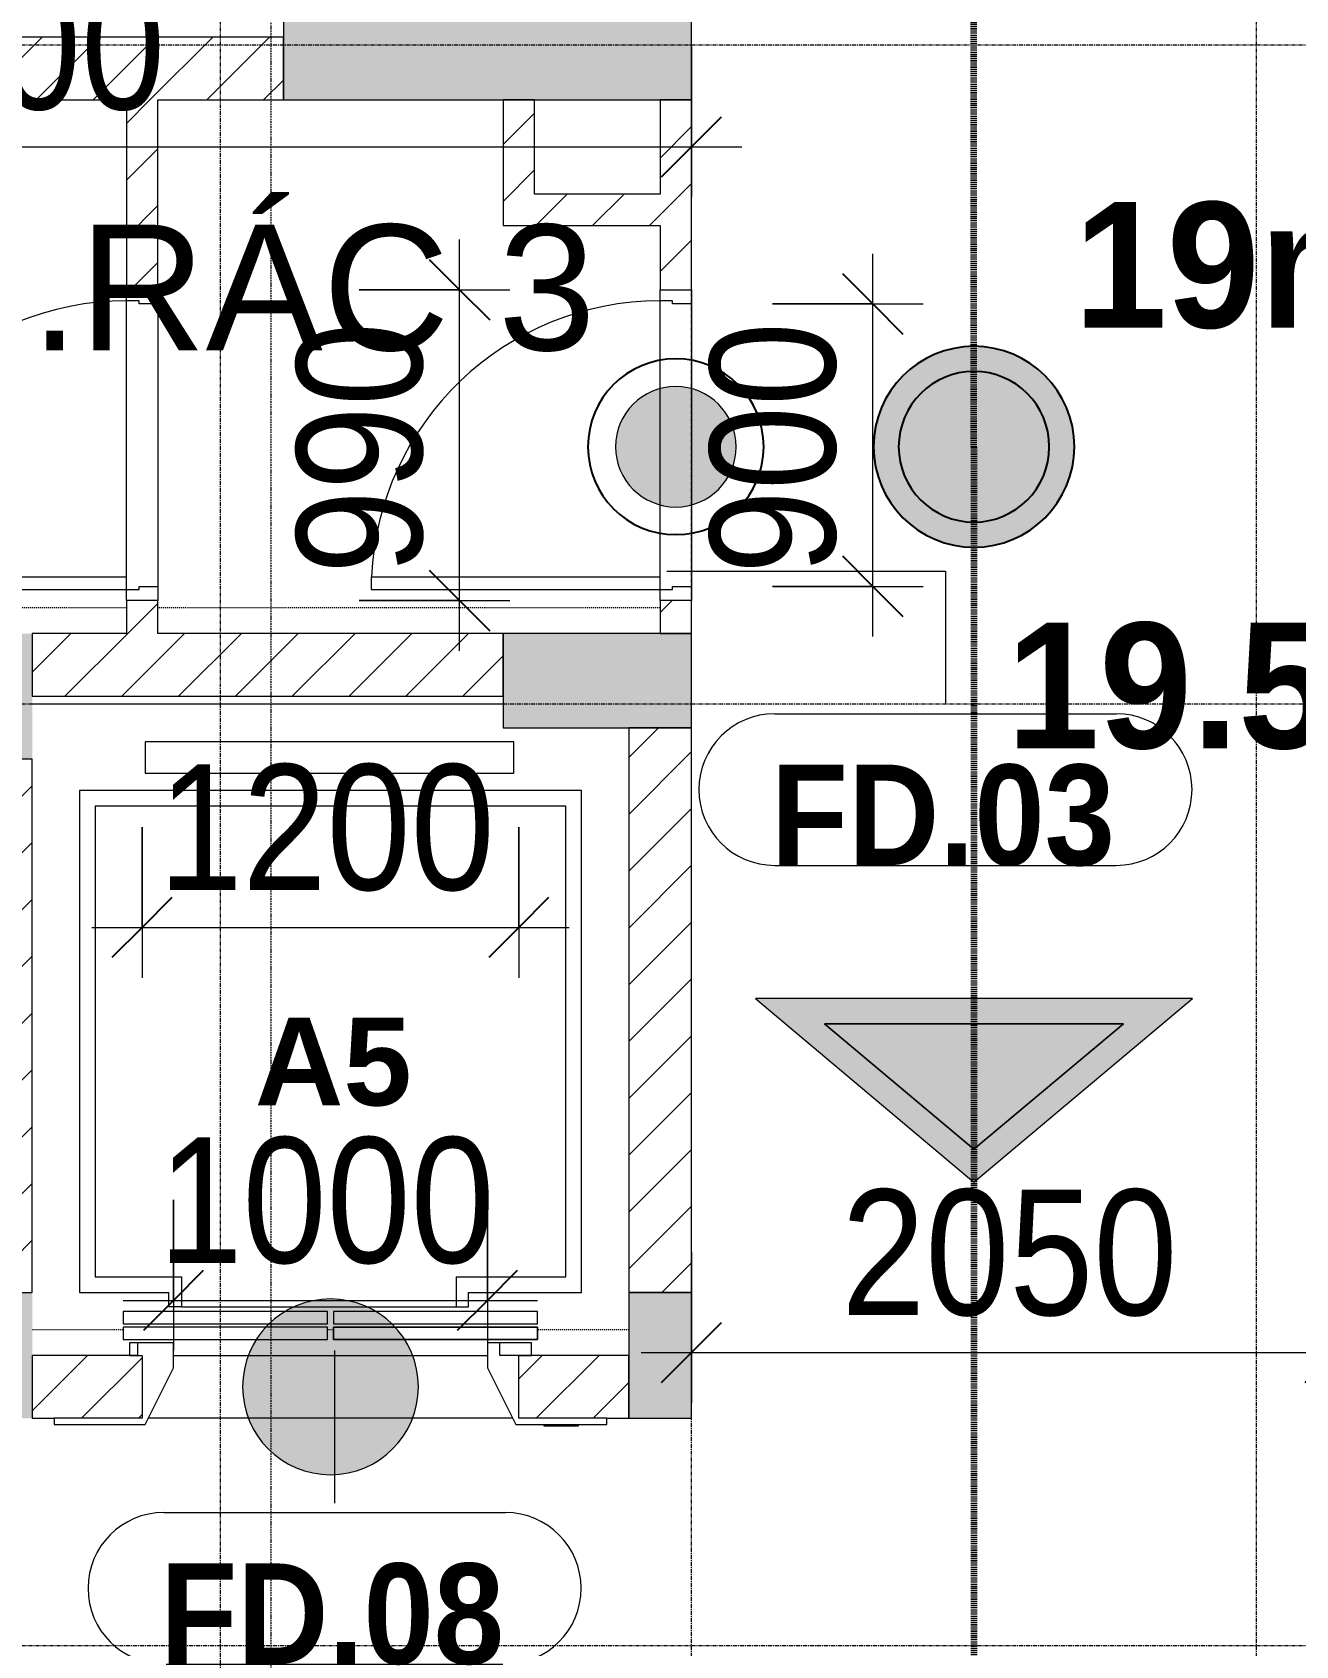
# Model space of a CAD drawing. Header units: millimetres. Extents: x 1591 to 240306, y -15958 to 82755.
# Drawn here: x 125354 to 129379, y 48437 to 53577 of the extents above; entities that cross this region are included whole.
import ezdxf

# ---------------------------------------------------------------- set-up
doc = ezdxf.new("R2010")
doc.units = ezdxf.units.MM
for name, pattern in [('1 NÉT CALL OUT', [6, 3, -3]), ('Dash 1_8_', [6.35, 3.175, -3.175]), ('Dash Dot 3_16_', [7.9375, 4.7625, -1.5875, 0, -1.5875]), ('Grid Line', [22.225, 12.7, -3.175, 3.175, -3.175])]:
    doc.linetypes.add(name, pattern=pattern)
for name, color, linetype, lineweight in [('0-1', 7, 'Continuous', 5), ('A-ANNO-DIMS', 211, 'Continuous', 9), ('A-ANNO-DIMS-160', 211, 'Continuous', 9), ('A-ANNO-NOTE', 131, 'Continuous', 9), ('A-ANNO-NOTE-1', 131, 'Continuous', 25), ('A-AREA', 32, 'Dash 1_8_', 9), ('A-AREA-IDEN', 2, 'Continuous', 9), ('A-DETL-1', 90, '1 NÉT CALL OUT', 100), ('A-DETL-GENF-2', 1, 'Continuous', 9), ('A-DOOR-3', 1, 'Continuous', 9), ('A-DOOR-FRAM-1', 1, 'Continuous', 9), ('A-DOOR-IDEN', 31, 'Continuous', 9), ('A-FLOR', 192, 'Continuous', 9), ('A-WALL', 113, 'Continuous', 9), ('A-WALL-3', 113, 'Continuous', 18), ('A-WALL-PATT-2', 111, 'Continuous', 9), ('G-ANNO-SYMB-1', 111, 'Dash Dot 3_16_', 18), ('G-ANNO-TEXT-1', 7, 'Continuous', 9), ('G-ANNO-TEXT-2', 142, 'Continuous', 9), ('S-COLS-1', 52, 'Continuous', 5), ('S-COLS-2', 7, 'Continuous', 18), ('S-GRID-1', 1, 'Grid Line', 9)]:
    doc.layers.add(name, color=color, linetype=linetype, lineweight=lineweight)
doc.styles.add('Arial_6', font='arial_0.ttf', dxfattribs={"height": 400})
doc.styles.add('Arial_7', font='arial_0.ttf', dxfattribs={"width": 0.95, "height": 400})
doc.styles.add('Arial_9', font='arial_0.ttf', dxfattribs={"height": 280})
doc.styles.add('Arial_B_3', font='arialbd_0.ttf', dxfattribs={"width": 0.9, "height": 320})
doc.styles.add('UTM Avo', font='UTM Avo.ttf', dxfattribs={"width": 0.9, "height": 400})
doc.dimstyles.new('1_Dim_chi_tiet_2_5', dxfattribs={"dimscale": 304.8, "dimtxt": 399.720379, "dimasz": 0.629921, "dimexe": 0.524934, "dimexo": 0.0625, "dimgap": 0.052493, "dimtad": 1, "dimdec": 0, "dimrnd": 5, "dimzin": 0, "dimdsep": 46, "dimtxsty": 'UTM Avo', "dimblk1": 'OBLIQUE', "dimblk2": 'OBLIQUE', "dimsah": 1, "dimcen": 0.09, "dimdle": 0.524934, "dimazin": 0, "dimtfac": 1, "dimtdec": 4, "dimtix": 1, "dimtmove": 0, "dimatfit": 3, "dimfxl": 1.049869, "dimfxlon": 1, "dimtvp": 1, "dimtolj": 1, "dimtzin": 0, "dimarcsym": 2})
doc.dimstyles.new('1_Dim_chi_tiet_2_5_1', dxfattribs={"dimscale": 304.8, "dimtxt": 399.720379, "dimasz": 0.629921, "dimexe": 0.524934, "dimexo": 0.0625, "dimgap": 0.052493, "dimtad": 1, "dimdec": 0, "dimrnd": 5, "dimzin": 0, "dimdsep": 46, "dimtxsty": 'UTM Avo', "dimblk1": 'OBLIQUE', "dimblk2": 'OBLIQUE', "dimsah": 1, "dimcen": 0.09, "dimdle": 0.524934, "dimazin": 0, "dimtfac": 1, "dimtdec": 4, "dimtix": 1, "dimtmove": 0, "dimatfit": 3, "dimfxl": 1.049869, "dimfxlon": 1, "dimtvp": 1, "dimtolj": 1, "dimtzin": 0, "dimarcsym": 2})
pattern_1 = [(45, (11001.35, 0), (-90.50967, 90.50967), [])]

# ---------------------------------------------------------------- blocks, each defined once
blk = doc.blocks.new('NCV_TKTC_KET CAU_rvt-1-TKCS_MB TẦNG 3-4')
at = {"layer": 'S-COLS-1'}
for points in [[(116452.6, 53361.9), (116452.6, 53711.9), (115152.6, 53711.9), (115152.6, 53361.9), (115759.6, 53361.9)], [(114352.6, 51261.9), (114352.6, 51661.9), (114152.6, 51661.9), (114152.6, 51261.9)], [(116452.6, 51361.9), (116452.6, 51661.9), (115852.6, 51661.9), (115852.6, 51361.9)], [(114352.6, 49161.9), (114352.6, 49561.9), (114152.6, 49561.9), (114152.6, 49161.9)], [(116452.6, 49161.9), (116452.6, 49561.9), (116252.6, 49561.9), (116252.6, 49161.9)]]:
    blk.add_hatch(color=256, dxfattribs=at).paths.add_polyline_path(points)
at = {"layer": 'S-COLS-2'}
for p, q in [((115152.6, 53711.9), (115152.6, 53361.9)), ((116452.6, 53361.9), (116452.6, 53711.9)), ((115152.6, 53361.9), (116452.6, 53361.9)), ((115852.6, 51661.9), (115852.6, 51361.9)), ((116452.6, 51661.9), (115852.6, 51661.9)), ((116452.6, 51361.9), (116452.6, 51661.9)), ((115852.6, 51361.9), (116452.6, 51361.9)), ((116452.6, 49561.9), (116252.6, 49561.9)), ((116252.6, 49561.9), (116252.6, 49161.9)), ((116452.6, 49161.9), (116452.6, 49561.9)), ((116252.6, 49161.9), (116452.6, 49161.9))]:
    blk.add_line(p, q, dxfattribs=at)
blk = doc.blocks.new('Thang may HIEN - Dài x Rộng - 2000x2000-2402764-TKCS_MB TẦNG 3-4')
at = {"layer": 'A-DOOR-3'}
for p, q in [((-590, 120), (-880, 120)), ((-880, 120), (-880, 100)), ((-680, 124), (-790, 124)), ((-790, 124), (-790, 120)), ((-680, 120), (-680, 124)), ((-500, -60), (-590, 120)), ((590, 120), (500, -60)), ((880, 120), (590, 120)), ((880, 100), (880, 120)), ((-880, 100), (-600, 100)), ((-600, 100), (-600, -100)), ((600, -100), (600, 100)), ((600, 100), (880, 100)), ((-600, -100), (-640, -100)), ((-640, -100), (-640, -140)), ((-600, -100), (-540, -100)), ((-540, -100), (-540, -140)), ((-500, -140), (-500, -60)), ((500, -60), (500, -140)), ((615, -100), (600, -100)), ((615, -140), (615, -100)), ((640, -100), (615, -100)), ((640, -140), (640, -100)), ((-660, -190.4), (-660, -150.4)), ((-660, -150.4), (-10, -150.4)), ((-10, -150.4), (-660, -150.4)), ((-660, -150.4), (-660, -190.4)), ((-640, -140), (-540, -140)), ((-540, -140), (-500, -140)), ((-10, -150.4), (-10, -190.4)), ((-10, -190.4), (-10, -150.4)), ((660, -150.4), (10, -150.4)), ((10, -150.4), (10, -190.4)), ((10, -150.4), (10, -190.4)), ((660, -150.4), (10, -150.4)), ((500, -140), (615, -140)), ((615, -140), (640, -140)), ((660, -190.4), (660, -150.4)), ((660, -190.4), (660, -150.4)), ((-10, -190.4), (-660, -190.4)), ((-660, -190.4), (-10, -190.4)), ((-10, -200.4), (-660, -200.4)), ((-660, -200.4), (-660, -240.4)), ((-10, -200.4), (-660, -200.4)), ((-660, -200.4), (-660, -240.4)), ((-10, -240.4), (-10, -200.4)), ((-10, -240.4), (-10, -200.4)), ((10, -190.4), (660, -190.4)), ((10, -190.4), (660, -190.4)), ((10, -200.4), (10, -240.4)), ((660, -200.4), (10, -200.4)), ((10, -200.4), (10, -240.4)), ((660, -200.4), (10, -200.4)), ((660, -240.4), (660, -200.4)), ((660, -240.4), (660, -200.4)), ((-660, -240.4), (-10, -240.4)), ((-660, -240.4), (-10, -240.4)), ((-440, -255), (-440, -300)), ((-400, -255), (-440, -255)), ((475, -255), (-400, -255)), ((-400, -350), (-400, -255)), ((10, -240.4), (660, -240.4)), ((10, -240.4), (660, -240.4)), ((475, -255), (515, -255)), ((475, -350), (475, -255)), ((515, -255), (515, -300)), ((-440, -300), (-800, -300)), ((-800, -300), (-800, -1900)), ((800, -300), (515, -300)), ((800, -1900), (800, -300)), ((-400, -350), (-750, -350)), ((-750, -350), (-750, -1850)), ((750, -350), (475, -350)), ((750, -1850), (750, -350)), ((-750, -1850), (750, -1850)), ((-800, -1900), (800, -1900)), ((590.8, -1955.4), (-584.2, -1955.4)), ((-584.2, -1955.4), (-584.2, -2055.4)), ((590.8, -2055.4), (590.8, -1955.4)), ((-584.2, -2055.4), (590.8, -2055.4))]:
    blk.add_line(p, q, dxfattribs=at)
blk = doc.blocks.new('FD_02 - FD_03 - FD_03-KY THUAT-900x2200mm-801877-TKCS_MB TẦNG 3-4')
at = {"layer": 'A-DETL-GENF-2'}
for p, q in [((460, -50), (420, -50)), ((420, -50), (420, -970)), ((460, -970), (460, -50)), ((420, -970), (460, -970))]:
    blk.add_line(p, q, dxfattribs=at)
blk.add_arc((460, -50), 920, 180, 267.5081, dxfattribs=at)
at = {"layer": 'A-DOOR-FRAM-1'}
for p, q in [((-495, 50), (-450, 50)), ((-495, -50), (-495, 50)), ((-450, 50), (-450, -10)), ((450, 50), (495, 50)), ((450, -10), (450, 50)), ((495, 50), (495, -50)), ((-460, -50), (-495, -50)), ((-450, -10), (-460, -10)), ((-460, -10), (-460, -50)), ((460, -10), (450, -10)), ((460, -50), (460, -10)), ((495, -50), (460, -50))]:
    blk.add_line(p, q, dxfattribs=at)
blk = doc.blocks.new('DIMBLOCK69-TKCS_MB TẦNG 3-4')
at = {"layer": 'A-ANNO-DIMS-160'}
for p, q in [((123054, 53532.3), (123054, 53052.3)), ((123054, 53212.3), (123054, 53532.3)), ((127453.9, 53532.3), (127453.9, 53052.3)), ((127453.9, 53212.3), (127453.9, 53532.3)), ((123054, 53212.3), (127613.9, 53212.3))]:
    blk.add_line(p, q, dxfattribs=at)
at = {"layer": 'A-ANNO-DIMS-160', "lineweight": 25}
for p, q in [((123054, 53212.3), (123150, 53308.3)), ((127453.9, 53212.3), (127549.9, 53308.3)), ((123054, 53212.3), (122958, 53116.3)), ((127453.9, 53212.3), (127357.9, 53116.3))]:
    blk.add_line(p, q, dxfattribs=at)
at = {"layer": 'A-ANNO-DIMS-160', "color": 0, "insert": (124706.2, 53731.9), "char_height": 400, "width": 1314.636, "attachment_point": 1, "line_spacing_factor": 1.110334, "style": 'UTM Avo'}
blk.add_mtext('4400', dxfattribs=at)
blk = doc.blocks.new('_Oblique')
at = {"color": 0, "linetype": 'ByBlock', "lineweight": -2}
blk.add_line((-0.5, -0.5), (0.5, 0.5), dxfattribs=at)
blk = doc.blocks.new('DIMBLOCK94-TKCS_MB TẦNG 3-4')
at = {"layer": 'A-ANNO-DIMS-160'}
for p, q in [((126715.3, 51606.9), (126715.3, 52916.9)), ((126395.3, 52756.9), (126875.3, 52756.9)), ((126715.3, 52756.9), (126395.3, 52756.9)), ((126395.3, 51766.9), (126875.3, 51766.9)), ((126715.3, 51766.9), (126395.3, 51766.9))]:
    blk.add_line(p, q, dxfattribs=at)
at = {"layer": 'A-ANNO-DIMS-160', "lineweight": 25}
for p, q in [((126715.3, 52756.9), (126619.3, 52852.9)), ((126715.3, 52756.9), (126811.3, 52660.9)), ((126715.3, 51766.9), (126619.3, 51862.9)), ((126715.3, 51766.9), (126811.3, 51670.9))]:
    blk.add_line(p, q, dxfattribs=at)
at = {"layer": 'A-ANNO-DIMS-160', "color": 0, "insert": (126195.6, 51851.1), "char_height": 400, "width": 985.977, "attachment_point": 1, "rotation": 90, "line_spacing_factor": 1.110334, "style": 'UTM Avo'}
blk.add_mtext('990', dxfattribs=at)
blk = doc.blocks.new('DIMBLOCK146-TKCS_MB TẦNG 3-4')
at = {"layer": 'A-ANNO-DIMS-160'}
for p, q in [((128031.7, 51651.9), (128031.7, 52871.9)), ((127711.7, 52711.9), (128191.7, 52711.9)), ((128031.7, 52711.9), (127711.7, 52711.9)), ((127711.7, 51811.9), (128191.7, 51811.9)), ((128031.7, 51811.9), (127711.7, 51811.9))]:
    blk.add_line(p, q, dxfattribs=at)
at = {"layer": 'A-ANNO-DIMS-160', "lineweight": 25}
for p, q in [((128031.7, 52711.9), (127935.7, 52807.9)), ((128031.7, 52711.9), (128127.7, 52615.9)), ((128031.7, 51811.9), (127935.7, 51907.9)), ((128031.7, 51811.9), (128127.7, 51715.9))]:
    blk.add_line(p, q, dxfattribs=at)
at = {"layer": 'A-ANNO-DIMS-160', "color": 0, "insert": (127512.1, 51851.1), "char_height": 400, "width": 985.977, "attachment_point": 1, "rotation": 90, "line_spacing_factor": 1.110334, "style": 'UTM Avo'}
blk.add_mtext('900', dxfattribs=at)
blk = doc.blocks.new('HDNDCT_GHI CHÚ CỬA CHỐNG CHÁY E30 - HDNDCT_GHI CHÚ CỬA CHỐNG CHÁY E30-1614707-TKCS_MB TẦNG 3-4')
at = {"layer": 'A-ANNO-NOTE'}
h = blk.add_hatch(color=256, dxfattribs=at)
edge = h.paths.add_edge_path()
edge.add_arc((0, 0), 1.75, 0, 180)
edge.add_arc((0, 0), 1.75, 180, 360)
for start, end in [(360, 180), (180, 360)]:
    blk.add_arc((0, 0), 1.75, start, end, dxfattribs=at)
blk = doc.blocks.new('HDNDCT_GHI CHÚ CỬA CHỐNG CHÁY EI60 - HDNDCT_GHI CHÚ CỬA CHỐNG CHÁY EI60-1614697-TKCS_MB TẦNG 3-4')
at = {"layer": 'A-ANNO-NOTE'}
h = blk.add_hatch(color=256, dxfattribs=at)
edge = h.paths.add_edge_path()
edge.add_arc((0, 0), 1.2, 0, 180)
edge.add_arc((0, 0), 1.2, 180, 360)
for radius, start, end in [(1.75, 360, 180), (1.2, 360, 180), (1.2, 180, 360)]:
    blk.add_arc((0, 0), radius, start, end, dxfattribs=at)
at = {"layer": 'A-ANNO-NOTE-1'}
for start, end in [(360, 180), (180, 360)]:
    blk.add_arc((0, 0), 1.75, start, end, dxfattribs=at)
blk = doc.blocks.new('HDNDCT_DIEM THOAT HIEM XA NHAT - HDNDCT_DIEM THOAT HIEM XA NHAT-2431632-TKCS_MB TẦNG 3-4')
at = {"layer": 'A-ANNO-NOTE'}
h = blk.add_hatch(color=256, dxfattribs=at)
edge = h.paths.add_edge_path()
edge.add_arc((0, 0), 2, 0, 180)
edge.add_arc((0, 0), 2, 180, 360)
edge = h.paths.add_edge_path()
edge.add_arc((0, 0), 1.5, 180, 360)
edge.add_arc((0, 0), 1.5, 360, 540)
h = blk.add_hatch(color=256, dxfattribs=at)
edge = h.paths.add_edge_path()
edge.add_arc((0, 0), 1.5, 0, 180)
edge.add_arc((0, 0), 1.5, 180, 360)
at = {"layer": 'A-ANNO-NOTE-1'}
for radius, start, end in [(2, 0, 180), (1.5, 0, 180), (1.5, 0, 180), (1.5, 180, 360), (2, 180, 360), (1.5, 180, 360)]:
    blk.add_arc((0, 0), radius, start, end, dxfattribs=at)
blk = doc.blocks.new('HDNDCT_MŨI TÊN THOÁT HIỂM - HDNDCT_MŨI TÊN THOÁT HIỂM-2437747-TKCS_MB TẦNG 3-4')
at = {"layer": 'A-ANNO-NOTE'}
h = blk.add_hatch(color=256, dxfattribs=at)
h.paths.add_polyline_path([(-3.153, 0), (0.5, 4.353), (0.5, -4.353)])
h.paths.add_polyline_path([(-2.5, 0), (0, -2.979), (0, 2.979)])
blk.add_hatch(color=256, dxfattribs=at).paths.add_polyline_path([(0, -2.979), (-2.5, 0), (0, 2.979)])
for p, q in [((0.5, 4.353), (-3.153, 0)), ((0.5, -4.353), (0.5, 4.353)), ((-2.5, 0), (0, 2.979)), ((0, 2.979), (-2.5, 0)), ((0, 2.979), (0, -2.979)), ((0, -2.979), (0, 2.979)), ((-3.153, 0), (0.5, -4.353)), ((0, -2.979), (-2.5, 0)), ((-2.5, 0), (0, -2.979))]:
    blk.add_line(p, q, dxfattribs=at)
blk = doc.blocks.new('DIMBLOCK176-TKCS_MB TẦNG 3-4')
at = {"layer": 'A-ANNO-DIMS-160'}
for p, q in [((127453.9, 49690.8), (127453.9, 49210.8)), ((127453.9, 49370.8), (127453.9, 49690.8)), ((129503.9, 49690.8), (129503.9, 49210.8)), ((129503.9, 49370.8), (129503.9, 49690.8)), ((127293.9, 49370.8), (129663.9, 49370.8))]:
    blk.add_line(p, q, dxfattribs=at)
at = {"layer": 'A-ANNO-DIMS-160', "lineweight": 25}
for p, q in [((127453.9, 49370.8), (127549.9, 49466.8)), ((129503.9, 49370.8), (129599.9, 49466.8)), ((127453.9, 49370.8), (127357.9, 49274.8)), ((129503.9, 49370.8), (129407.9, 49274.8))]:
    blk.add_line(p, q, dxfattribs=at)
at = {"layer": 'A-ANNO-DIMS-160', "color": 0, "insert": (127931.1, 49890.4), "char_height": 400, "width": 1314.636, "attachment_point": 1, "line_spacing_factor": 1.110334, "style": 'UTM Avo'}
blk.add_mtext('2050', dxfattribs=at)
blk = doc.blocks.new('DIMBLOCK207-TKCS_MB TẦNG 3-4')
at = {"layer": 'A-ANNO-DIMS-160'}
for p, q in [((126715.3, 51606.9), (126715.3, 52916.9)), ((126395.3, 52756.9), (126875.3, 52756.9)), ((126715.3, 52756.9), (126395.3, 52756.9)), ((126395.3, 51766.9), (126875.3, 51766.9)), ((126715.3, 51766.9), (126395.3, 51766.9))]:
    blk.add_line(p, q, dxfattribs=at)
at = {"layer": 'A-ANNO-DIMS-160', "lineweight": 25}
for p, q in [((126715.3, 52756.9), (126619.3, 52852.9)), ((126715.3, 52756.9), (126811.3, 52660.9)), ((126715.3, 51766.9), (126619.3, 51862.9)), ((126715.3, 51766.9), (126811.3, 51670.9))]:
    blk.add_line(p, q, dxfattribs=at)
at = {"layer": 'A-ANNO-DIMS-160', "color": 0, "insert": (126195.6, 51851.1), "char_height": 400, "width": 985.977, "attachment_point": 1, "rotation": 90, "line_spacing_factor": 1.110334, "style": 'UTM Avo'}
blk.add_mtext('990', dxfattribs=at)
blk = doc.blocks.new('DIMBLOCK262-TKCS_MB TẦNG 3-4')
at = {"layer": 'A-ANNO-DIMS-160'}
for p, q in [((128031.7, 51651.9), (128031.7, 52871.9)), ((127711.7, 52711.9), (128191.7, 52711.9)), ((128031.7, 52711.9), (127711.7, 52711.9)), ((127711.7, 51811.9), (128191.7, 51811.9)), ((128031.7, 51811.9), (127711.7, 51811.9))]:
    blk.add_line(p, q, dxfattribs=at)
at = {"layer": 'A-ANNO-DIMS-160', "lineweight": 25}
for p, q in [((128031.7, 52711.9), (127935.7, 52807.9)), ((128031.7, 52711.9), (128127.7, 52615.9)), ((128031.7, 51811.9), (127935.7, 51907.9)), ((128031.7, 51811.9), (128127.7, 51715.9))]:
    blk.add_line(p, q, dxfattribs=at)
at = {"layer": 'A-ANNO-DIMS-160', "color": 0, "insert": (127512.1, 51851.1), "char_height": 400, "width": 985.977, "attachment_point": 1, "rotation": 90, "line_spacing_factor": 1.110334, "style": 'UTM Avo'}
blk.add_mtext('900', dxfattribs=at)
blk = doc.blocks.new('STN_Door Tag - STN_Door Tag-1788670-TKCS_MB TẦNG 3-4')
at = {"layer": 'A-DOOR-IDEN'}
for p, q in [((-3.37, 1.495), (3.431, 1.495)), ((-3.37, -1.524), (3.431, -1.524))]:
    blk.add_line(p, q, dxfattribs=at)
for centre, start, end in [((-3.37, -0.015), 90, 270), ((3.431, -0.015), 270, 90)]:
    blk.add_arc(centre, 1.509, start, end, dxfattribs=at)
blk = doc.blocks.new('DIMBLOCK430-TKCS_MB TẦNG 3-4')
at = {"layer": 'A-ANNO-DIMS-160'}
for p, q in [((125703.9, 51045.4), (125703.9, 50565.4)), ((125703.9, 50725.4), (125703.9, 51045.4)), ((126903.9, 51045.4), (126903.9, 50565.4)), ((126903.9, 50725.4), (126903.9, 51045.4)), ((125543.9, 50725.4), (127063.9, 50725.4))]:
    blk.add_line(p, q, dxfattribs=at)
at = {"layer": 'A-ANNO-DIMS-160', "lineweight": 25}
for p, q in [((125703.9, 50725.4), (125799.9, 50821.4)), ((126903.9, 50725.4), (126999.9, 50821.4)), ((125703.9, 50725.4), (125607.9, 50629.4)), ((126903.9, 50725.4), (126807.9, 50629.4))]:
    blk.add_line(p, q, dxfattribs=at)
at = {"layer": 'A-ANNO-DIMS-160', "color": 0, "insert": (125756.1, 51245.1), "char_height": 400, "width": 1314.636, "attachment_point": 1, "line_spacing_factor": 1.110334, "style": 'UTM Avo'}
blk.add_mtext('1200', dxfattribs=at)
blk = doc.blocks.new('DIMBLOCK433-TKCS_MB TẦNG 3-4')
at = {"layer": 'A-ANNO-DIMS-160'}
for p, q in [((125803.9, 49857.2), (125803.9, 49377.2)), ((125803.9, 49537.2), (125803.9, 49857.2)), ((126803.9, 49857.2), (126803.9, 49377.2)), ((126803.9, 49537.2), (126803.9, 49857.2)), ((125643.9, 49537.2), (126963.9, 49537.2))]:
    blk.add_line(p, q, dxfattribs=at)
at = {"layer": 'A-ANNO-DIMS-160', "lineweight": 25}
for p, q in [((125803.9, 49537.2), (125899.9, 49633.2)), ((126803.9, 49537.2), (126899.9, 49633.2)), ((125803.9, 49537.2), (125707.9, 49441.2)), ((126803.9, 49537.2), (126707.9, 49441.2))]:
    blk.add_line(p, q, dxfattribs=at)
at = {"layer": 'A-ANNO-DIMS-160', "color": 0, "insert": (125756.1, 50056.8), "char_height": 400, "width": 1314.636, "attachment_point": 1, "line_spacing_factor": 1.110334, "style": 'UTM Avo'}
blk.add_mtext('1000', dxfattribs=at)

msp = doc.modelspace()

# ---------------------------------------------------------------- hatches: boundary and pattern name
at = {"layer": 'A-WALL-PATT-2'}
h = msp.add_hatch(dxfattribs=at)
h.set_pattern_fill('FP_1', color=256, style=0, pattern_type=2)
h.set_pattern_definition(pattern_1)
h.paths.add_polyline_path([(126153.9, 53361.9), (126153.9, 53561.9), (123453.9, 53561.9), (123453.9, 53361.9), (125754, 53361.9)])
h = msp.add_hatch(dxfattribs=at)
h.set_pattern_fill('FP_1', color=256, style=0, pattern_type=2)
h.set_pattern_definition(pattern_1)
h.paths.add_polyline_path([(125654, 51661.9), (125754, 51661.9), (125754, 51766.9), (125654, 51766.9)])
h.paths.add_polyline_path([(125754, 52756.9), (125754, 53361.9), (125654, 53361.9), (125654, 52756.9)])
h = msp.add_hatch(dxfattribs=at)
h.set_pattern_fill('FP_1', color=256, style=0, pattern_type=2)
h.set_pattern_definition(pattern_1)
h.paths.add_polyline_path([(126953.8, 52961.9), (126953.8, 53361.9), (126853.8, 53361.9), (126853.8, 52961.9)])
h = msp.add_hatch(dxfattribs=at)
h.set_pattern_fill('FP_1', color=256, style=0, pattern_type=2)
h.set_pattern_definition(pattern_1)
h.paths.add_polyline_path([(127353.9, 51661.9), (127453.9, 51661.9), (127453.9, 51766.9), (127353.9, 51766.9)])
h.paths.add_polyline_path([(127453.9, 52756.9), (127453.9, 53361.9), (127353.9, 53361.9), (127353.9, 52756.9)])
h = msp.add_hatch(dxfattribs=at)
h.set_pattern_fill('FP_1', color=256, style=0, pattern_type=2)
h.set_pattern_definition(pattern_1)
h.paths.add_polyline_path([(127353.9, 52961.9), (127353.9, 53061.9), (126953.8, 53061.9), (126953.8, 52961.9)])
h = msp.add_hatch(dxfattribs=at)
h.set_pattern_fill('FP_1', color=256, style=0, pattern_type=2)
h.set_pattern_definition(pattern_1)
h.paths.add_polyline_path([(126853.9, 51461.9), (126853.9, 51661.9), (125353.9, 51661.9), (125353.9, 51461.9), (126760.9, 51461.9)])
h = msp.add_hatch(dxfattribs=at)
h.set_pattern_fill('FP_1', color=256, style=0, pattern_type=2)
h.set_pattern_definition(pattern_1)
h.paths.add_polyline_path([(127453.9, 49561.9), (127453.9, 51361.9), (127253.9, 51361.9), (127253.9, 49561.9)])
h = msp.add_hatch(dxfattribs=at)
h.set_pattern_fill('FP_1', color=256, style=0, pattern_type=2)
h.set_pattern_definition(pattern_1)
h.paths.add_polyline_path([(125353.9, 49561.9), (125353.9, 51261.9), (125153.9, 51261.9), (125153.9, 49561.9)])
h = msp.add_hatch(dxfattribs=at)
h.set_pattern_fill('FP_1', color=256, style=0, pattern_type=2)
h.set_pattern_definition(pattern_1)
h.paths.add_polyline_path([(125703.9, 49161.9), (125703.9, 49361.9), (125353.9, 49361.9), (125353.9, 49161.9), (125423.9, 49161.9)])
h.paths.add_polyline_path([(127183.9, 49161.9), (127253.9, 49161.9), (127253.9, 49361.9), (126903.9, 49361.9), (126903.9, 49161.9)])

# ---------------------------------------------------------------- linework, layer by layer
at = {"layer": 'A-AREA'}
for p, q in [((125654, 51743.4), (123954, 51743.4)), ((127353.9, 51743.4), (125754, 51743.4)), ((125643.9, 49443.4), (125353.9, 49443.4)), ((126313.9, 49443.4), (126293.9, 49443.4)), ((127253.9, 49443.4), (126963.9, 49443.4))]:
    msp.add_line(p, q, dxfattribs=at)
at = {"layer": 'A-DETL-1'}
for q in [(128353.9, 71435.3), (128353.9, 36340.3)]:
    msp.add_line((128353.9, 52256.9), q, dxfattribs=at)
at = {"layer": 'A-DOOR-IDEN'}
for p, q in [((127375.5, 51860.9), (128262.7, 51860.9)), ((128262.7, 51860.9), (128263.1, 51436)), ((126317.1, 49377.3), (126317.1, 48891.2))]:
    msp.add_line(p, q, dxfattribs=at)
at = {"layer": 'A-FLOR'}
msp.add_line((125353.9, 51437.4), (126853.9, 51437.4), dxfattribs=at)
at = {"layer": 'A-WALL'}
for p, q in [((125654, 51801.9), (125654, 52721.9)), ((125754, 52711.9), (125754, 51811.9)), ((127353.9, 51801.9), (127353.9, 52721.9)), ((127453.9, 52711.9), (127453.9, 51811.9)), ((125803.9, 49361.9), (126803.9, 49361.9)), ((126883.9, 49161.9), (125723.9, 49161.9))]:
    msp.add_line(p, q, dxfattribs=at)
at = {"layer": 'A-WALL-3'}
for p, q in [((126153.9, 53561.9), (123453.9, 53561.9)), ((126153.9, 53361.9), (126153.9, 53561.9)), ((123954, 53361.9), (125654, 53361.9)), ((125654, 53361.9), (125654, 52756.9)), ((125754, 53361.9), (126153.9, 53361.9)), ((125754, 52756.9), (125754, 53361.9)), ((126853.8, 53361.9), (126853.8, 52961.9)), ((126953.8, 53361.9), (126853.8, 53361.9)), ((126953.8, 53061.9), (126953.8, 53361.9)), ((127353.9, 53361.9), (127353.9, 53061.9)), ((127453.9, 53361.9), (127353.9, 53361.9)), ((127453.9, 52756.9), (127453.9, 53361.9)), ((127353.9, 53061.9), (126953.8, 53061.9)), ((126853.8, 52961.9), (127353.9, 52961.9)), ((127353.9, 52961.9), (127353.9, 52756.9)), ((125654, 52756.9), (125754, 52756.9)), ((127353.9, 52756.9), (127453.9, 52756.9)), ((125654, 51766.9), (125654, 51661.9)), ((125754, 51766.9), (125654, 51766.9)), ((125754, 51661.9), (125754, 51766.9)), ((127353.9, 51766.9), (127353.9, 51661.9)), ((127453.9, 51766.9), (127353.9, 51766.9)), ((127453.9, 51661.9), (127453.9, 51766.9)), ((125654, 51661.9), (125353.9, 51661.9)), ((125353.9, 51661.9), (125353.9, 51461.9)), ((126853.9, 51661.9), (125754, 51661.9)), ((126853.9, 51461.9), (126853.9, 51661.9)), ((127353.9, 51661.9), (127453.9, 51661.9)), ((125353.9, 51461.9), (126853.9, 51461.9)), ((127253.9, 51361.9), (127253.9, 49561.9)), ((127453.9, 51361.9), (127253.9, 51361.9)), ((127453.9, 49561.9), (127453.9, 51361.9)), ((125353.9, 51261.9), (125153.9, 51261.9)), ((125353.9, 49561.9), (125353.9, 51261.9)), ((125153.9, 49561.9), (125353.9, 49561.9)), ((127253.9, 49561.9), (127453.9, 49561.9)), ((125688.9, 49361.9), (125353.9, 49361.9)), ((125353.9, 49361.9), (125353.9, 49161.9)), ((127253.9, 49361.9), (126903.9, 49361.9)), ((127253.9, 49161.9), (127253.9, 49361.9)), ((125353.9, 49161.9), (125423.9, 49161.9)), ((127183.9, 49161.9), (127253.9, 49161.9))]:
    msp.add_line(p, q, dxfattribs=at)
at = {"layer": 'G-ANNO-SYMB-1'}
msp.add_line((126113.9, 82373.8), (126113.9, 13547.9), dxfattribs=at)
at = {"layer": 'S-GRID-1'}
for p, q in [((125953.9, 19175.3), (125953.9, 76690.4)), ((127453.9, 19175.3), (127453.9, 76690.4)), ((129253.9, 19175.3), (129253.9, 76690.4)), ((139245.7, 53536.9), (45492.6, 53536.9)), ((139245.7, 51436.9), (45492.6, 51436.9)), ((139245.7, 48436.9), (45492.6, 48436.9))]:
    msp.add_line(p, q, dxfattribs=at)

# ---------------------------------------------------------------- block references
at = {"layer": '0-1'}
msp.add_blockref('NCV_TKTC_KET CAU_rvt-1-TKCS_MB TẦNG 3-4', (11001.4, 0), dxfattribs=at)
at = {"layer": 'A-ANNO-NOTE', "xscale": 160, "yscale": 160, "zscale": 160}
for name, p in [('HDNDCT_GHI CHÚ CỬA CHỐNG CHÁY EI60 - HDNDCT_GHI CHÚ CỬA CHỐNG CHÁY EI60-1614697-TKCS_MB TẦNG 3-4', (127404, 52256.9)), ('HDNDCT_GHI CHÚ CỬA CHỐNG CHÁY E30 - HDNDCT_GHI CHÚ CỬA CHỐNG CHÁY E30-1614707-TKCS_MB TẦNG 3-4', (126303.9, 49261.9))]:
    msp.add_blockref(name, p, dxfattribs=at)
for name, p, rotation in [('HDNDCT_DIEM THOAT HIEM XA NHAT - HDNDCT_DIEM THOAT HIEM XA NHAT-2431632-TKCS_MB TẦNG 3-4', (128353.9, 52256.9), 180), ('HDNDCT_MŨI TÊN THOÁT HIỂM - HDNDCT_MŨI TÊN THOÁT HIỂM-2437747-TKCS_MB TẦNG 3-4', (128353.9, 50418.7), 90.00000000000006)]:
    msp.add_blockref(name, p, dxfattribs=dict(at, rotation=rotation))
at = {"layer": 'A-DOOR-3'}
for name, p, rotation in [('FD_02 - FD_03 - FD_03-KY THUAT-900x2200mm-801877-TKCS_MB TẦNG 3-4', (125704, 52261.9), 270), ('FD_02 - FD_03 - FD_03-KY THUAT-900x2200mm-801877-TKCS_MB TẦNG 3-4', (127403.9, 52261.9), 270), ('Thang may HIEN - Dài x Rộng - 2000x2000-2402764-TKCS_MB TẦNG 3-4', (126303.9, 49261.9), 180)]:
    msp.add_blockref(name, p, dxfattribs=dict(at, rotation=rotation))
at = {"layer": 'A-DOOR-IDEN', "xscale": 159.9999999999999, "yscale": 159.9999999999999, "zscale": 159.9999999999999}
for p in [(128258.2, 51167.1), (126312.2, 48622.3)]:
    msp.add_blockref('STN_Door Tag - STN_Door Tag-1788670-TKCS_MB TẦNG 3-4', p, dxfattribs=at)

# ---------------------------------------------------------------- texts
at = {"layer": 'A-AREA-IDEN', "insert": (126061.9, 52558.9), "char_height": 400, "width": 2180.8, "attachment_point": 8, "line_spacing_factor": 0.936439, "style": 'Arial_6'}
msp.add_mtext('\\pt8,16,24,32,40,48,56,64,72,80,88,96,104,112,120,128,136,144,152,160,168,176,184,192,200,208,216,224,232,240,248,256;P.RÁC 3', dxfattribs=at)
at = {"layer": 'A-DOOR-IDEN', "char_height": 320, "width": 1124.64, "attachment_point": 5, "line_spacing_factor": 0.936439, "style": 'Arial_B_3'}
for s, insert in [('\\pt7.2,14.4,21.6,28.8,36,43.2,50.4,57.6,64.8,72,79.2,86.4,93.6,100.8,108,115.2,122.4,129.6,136.8,144,151.2,158.4,165.6,172.8,180,187.2,194.4,201.6,208.8,216,223.2,230.4;FD.03', (128254.9, 51081.7)), ('\\pt7.2,14.4,21.6,28.8,36,43.2,50.4,57.6,64.8,72,79.2,86.4,93.6,100.8,108,115.2,122.4,129.6,136.8,144,151.2,158.4,165.6,172.8,180,187.2,194.4,201.6,208.8,216,223.2,230.4;FD.08', (126309, 48537))]:
    msp.add_mtext(s, dxfattribs=dict(at, insert=insert))
at = {"layer": 'G-ANNO-TEXT-1', "insert": (126312.7, 50296.5), "char_height": 280, "width": 708.8, "attachment_point": 5, "line_spacing_factor": 0.936439, "style": 'Arial_9'}
msp.add_mtext('\\pt79.9988,160.0004,239.9992,320.0008,399.9996,480.0012,560,639.9988,720.0004,799.9992,880.0008,959.9996,1040.0012,1120,1199.9988,1280.0004,1359.9992,1440.0008,1519.9996,1600.0012,1680,1759.9988,1840.0004,1919.9992,2000.0008,2079.9996,2160.0012,2240,2319.9988,2400.0004,2479.9992,2560.0008;{\\fArial|b1|i0|c0|p34;A5}', dxfattribs=at)
at = {"layer": 'G-ANNO-TEXT-2', "char_height": 400, "attachment_point": 5, "line_spacing_factor": 0.936439, "style": 'Arial_7'}
for s, insert, width in [('\\pt1824,3648,5472,7296,9120,10944,12768,14592,16416,18240,20064,21888,23712,25536,27360,29184,31008,32832,34656,36480,38304,40128,41952,43776,45600,47424,49248,51072,52896,54720,56544,58368;{\\fArial|b1|i0|c0|p34;19m}', (129204.5, 52833.5), 1146.08), ('\\pt1824,3648,5472,7296,9120,10944,12768,14592,16416,18240,20064,21888,23712,25536,27360,29184,31008,32832,34656,36480,38304,40128,41952,43776,45600,47424,49248,51072,52896,54720,56544,58368;{\\fArial|b1|i0|c0|p34;19.5m}', (129210.6, 51493.5), 1659.84)]:
    msp.add_mtext(s, dxfattribs=dict(at, insert=insert, width=width))

# ---------------------------------------------------------------- dimensions: what is measured, and where the dimension line sits
at = {"layer": 'A-ANNO-DIMS'}
for base, p1, p2, dimstyle, override, picture, middle in [((127453.9, 53212.3), (123054, 53532.3), (127453.9, 53532.3), '1_Dim_chi_tiet_2_5', {"dimpost": '<>', "dimfxl": 4399.928669}, 'DIMBLOCK69-TKCS_MB TẦNG 3-4', (125254, 53435.3)), ((126903.9, 50725.4), (125703.9, 51045.4), (126903.9, 51045.4), '1_Dim_chi_tiet_2_5_1', {"dimpost": '<>', "dimfxl": 1200}, 'DIMBLOCK430-TKCS_MB TẦNG 3-4', (126303.9, 50948.4)), ((126803.9, 49537.2), (125803.9, 49857.2), (126803.9, 49857.2), '1_Dim_chi_tiet_2_5_1', {"dimpost": '<>', "dimfxl": 1000}, 'DIMBLOCK433-TKCS_MB TẦNG 3-4', (126303.9, 49760.2)), ((129503.9, 49370.8), (127453.9, 49690.8), (129503.9, 49690.8), '1_Dim_chi_tiet_2_5', {"dimpost": '<>', "dimfxl": 2050}, 'DIMBLOCK176-TKCS_MB TẦNG 3-4', (128478.9, 49593.7))]:
    dim = msp.add_linear_dim(base=base, p1=p1, p2=p2, dimstyle=dimstyle, override=override, dxfattribs=at)
    dim.commit()
    dim.dimension.update_dxf_attribs({"geometry": picture, "text_midpoint": middle})
for base, p1, p2, dimstyle, override, picture, middle in [((126715.3, 52756.9), (126395.3, 51766.9), (126395.3, 52756.9), '1_Dim_chi_tiet_2_5', {"dimpost": '<>', "dimfxl": 990}, 'DIMBLOCK94-TKCS_MB TẦNG 3-4', (126492.3, 52261.9)), ((126715.3, 52756.9), (126395.3, 51766.9), (126395.3, 52756.9), '1_Dim_chi_tiet_2_5', {"dimpost": '<>', "dimfxl": 990}, 'DIMBLOCK207-TKCS_MB TẦNG 3-4', (126492.3, 52261.9)), ((128031.7, 52711.9), (127711.7, 51811.9), (127711.7, 52711.9), '1_Dim_chi_tiet_2_5', {"dimpost": '<>', "dimfxl": 900}, 'DIMBLOCK146-TKCS_MB TẦNG 3-4', (127808.7, 52261.9)), ((128031.7, 52711.9), (127711.7, 51811.9), (127711.7, 52711.9), '1_Dim_chi_tiet_2_5_1', {"dimpost": '<>', "dimfxl": 900}, 'DIMBLOCK262-TKCS_MB TẦNG 3-4', (127808.7, 52261.9))]:
    dim = msp.add_linear_dim(base=base, p1=p1, p2=p2, angle=90, dimstyle=dimstyle, override=override, dxfattribs=at)
    dim.commit()
    dim.dimension.update_dxf_attribs({"geometry": picture, "text_midpoint": middle})

doc.saveas('drawing.dxf')
